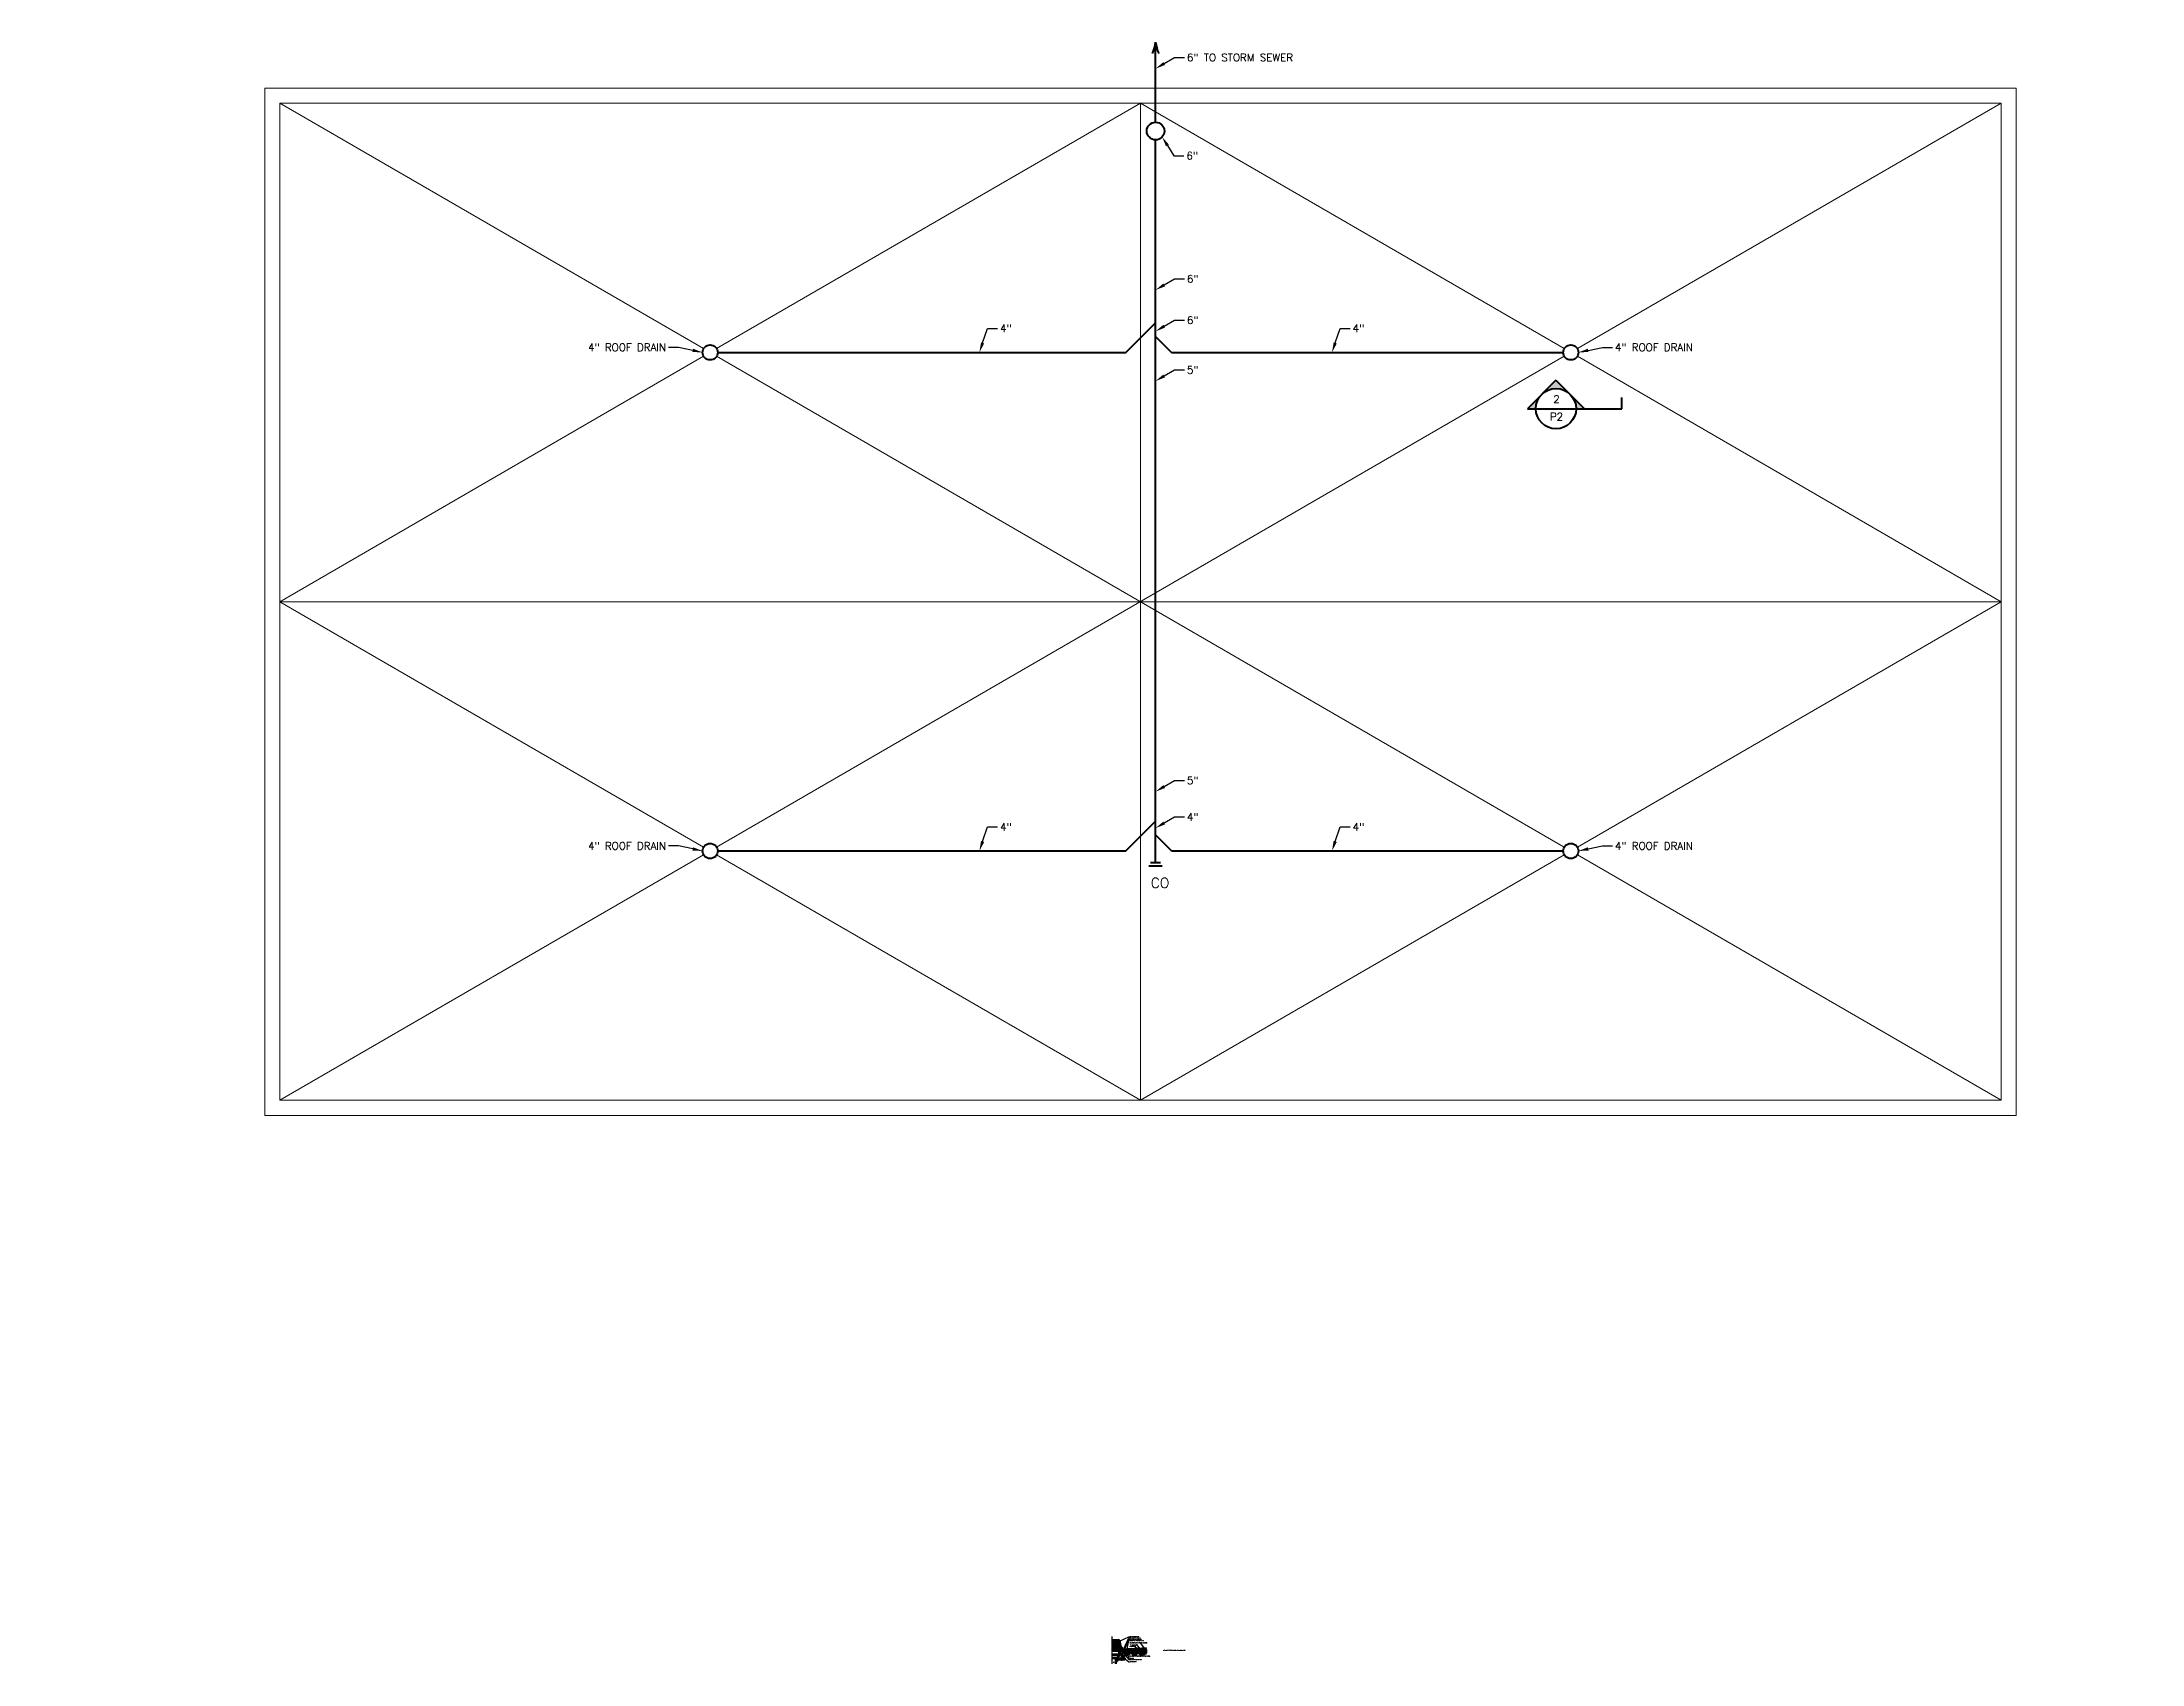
# Model space of a CAD drawing. Header units: inches. Extents: x -2497 to 7494, y -403 to 906.
# Drawn here: x 1626 to 3294, y -403 to 886 of the extents above; entities that cross this region are included whole.
import ezdxf
from ezdxf import colors
from ezdxf.entities.mleader import LeaderData, LeaderLine
from ezdxf.math import Vec2, Vec3

# ---------------------------------------------------------------- set-up
doc = ezdxf.new("R2010")
doc.units = ezdxf.units.IN
doc.header["$LTSCALE"] = 0.5
doc.header["$MEASUREMENT"] = 0
doc.linetypes.add('CENTER', pattern=[2, 1.25, -0.25, 0.25, -0.25])
for name, color, linetype, lineweight in [('Annotations', 4, 'Continuous', 25), ('Arc Thin', 42, 'Continuous', 9), ('Centerlines', 2, 'CENTER', 25), ('Lead flashing', 7, 'Continuous', 80), ('Objects Thick', 3, 'Continuous', 50), ('Objects Thin', 6, 'Continuous', 25)]:
    doc.layers.add(name, color=color, linetype=linetype, lineweight=lineweight)
doc.styles.add('DF Text 1-8', font='romans.shx', dxfattribs={"height": 0.125})
doc.styles.add('DF Text 3-32', font='romans.shx', dxfattribs={"height": 0.09375})
pattern_1 = [(135, (0, 0), (-0.32703689, -0.32703689), []), (135, (-0.23125, 1e-17), (-0.32703689, -0.32703689), [])]

msp = doc.modelspace()

# ---------------------------------------------------------------- hatches: boundary and pattern name
at = {"layer": 'Objects Thick'}
h = msp.add_hatch(color=256, dxfattribs=at)
h.dxf.hatch_style = 1
h.paths.add_polyline_path([(2817.36843, 605.82925), (2806.05472, 594.51554), (2812.68214, 594.51554, -0.1989123674)])
h.paths.add_polyline_path([(2828.68214, 617.14295), (2817.36843, 605.82925, -0.4142135624), (2839.99585, 605.82925)])
h.paths.add_polyline_path([(2839.99585, 605.82925, -0.1989123674), (2844.68214, 594.51554), (2851.30956, 594.51554)])
at = {"layer": 'Objects Thin'}
h = msp.add_hatch(dxfattribs=at)
h.set_pattern_fill('STEEL', color=256, scale=3.7)
h.set_pattern_definition([(45, (0, 0), (-0.32703689, 0.32703689), []), (45, (0, 0.23125), (-0.32703689, 0.32703689), [])])
h.paths.add_polyline_path([(2481.01671, -383.50235), (2475.61191, -383.50235), (2475.61191, -383.75235), (2480.81785, -383.75235, -0.3492156334), (2481.79222, -384.5274), (2483.1807, -390.62735), (2481.97844, -390.62735), (2481.97844, -390.87735), (2483.42284, -390.87735), (2483.42284, -390.56485), (2481.99175, -384.28032, 0.3500554381)])
h = msp.add_hatch(dxfattribs=at)
h.set_pattern_fill('STEEL', color=256, scale=3.7, angle=90)
h.set_pattern_definition(pattern_1)
h.paths.add_polyline_path([(2482.10065, -394.99316), (2483.10065, -394.57894), (2483.10065, -395.15684), (2483.35065, -395.15684), (2483.35065, -394.89881), (2483.60065, -394.89881), (2483.60065, -395.15684), (2483.85065, -395.15684), (2483.85065, -394.26828), (2484.49879, -393.99981), (2486.01156, -393.99981), (2486.01156, -393.74981), (2484.44906, -393.74981), (2481.85065, -394.82611), (2481.85065, -395.63861), (2479.86191, -397.62735), (2479.86191, -400.31485), (2478.98691, -400.31485), (2478.98691, -400.56485), (2480.11191, -400.56485), (2480.11191, -397.7309), (2482.10065, -395.74216)])
h.paths.add_polyline_path([(2481.85065, -394.82611), (2482.10065, -394.72256), (2482.10065, -392.80566), (2484.49879, -391.81231), (2486.01156, -391.81231), (2486.01156, -391.56231), (2484.44906, -391.56231), (2481.85065, -392.63861)])
h = msp.add_hatch(dxfattribs=at)
h.set_pattern_fill('ANSI31', color=256)
h.paths.add_polyline_path([(2481.60065, -391.83087), (2481.35029, -391.83087), (2481.35065, -394.82611), (2481.60065, -394.82611)])
h = msp.add_hatch(dxfattribs=at)
h.set_pattern_fill('STEEL', color=256, scale=3.7, angle=90)
h.set_pattern_definition(pattern_1)
h.paths.add_polyline_path([(2483.42284, -390.87735), (2481.85065, -390.87735), (2481.85065, -391.82682), (2483.92284, -390.96848), (2483.92284, -389.31485), (2483.42284, -389.31485)])
h = msp.add_hatch(dxfattribs=at)
h.set_pattern_fill('ANSI32', color=256, scale=1.2)
h.paths.add_polyline_path([(2486.11191, -399.06485), (2486.11191, -397.93985), (2485.86191, -397.93985), (2485.66095, -398.68985), (2483.60065, -398.68985), (2483.60065, -399.06485)])
h.paths.add_polyline_path([(2483.35065, -399.06485), (2483.35065, -398.68985), (2482.83589, -398.68985), (2482.57331, -399.06485)])
h = msp.add_hatch(dxfattribs=at)
h.set_pattern_fill('ANSI31', color=256)
h.paths.add_polyline_path([(2483.60065, -394.89881), (2483.35065, -394.89881), (2483.35065, -399.06485), (2483.60065, -399.06485)])
h = msp.add_hatch(dxfattribs=at)
h.set_pattern_fill('ANSI32', color=256, scale=1.2)
h.paths.add_polyline_path([(2487.60981, -395.49981), (2485.36191, -395.49981), (2485.36191, -397.93985, 0.4142135624), (2485.61191, -397.68985), (2485.61191, -395.74981), (2487.35981, -395.74981, 0.4142135624)])
h = msp.add_hatch(dxfattribs=at)
h.set_pattern_fill('ANSI37', color=256, scale=2)
h.paths.add_polyline_path([(2486.19906, -391.49897), (2486.25355, -392.24698), (2503.24879, -391.00892), (2503.24879, -390.25693)])

# ---------------------------------------------------------------- linework, layer by layer
at = {"layer": 'Arc Thin'}
for p, q in [((1814.51038, 837.19336), (2151.31782, 642.19958)), ((2498.51038, 837.19336), (2161.70293, 642.19958)), ((2498.51038, 837.19336), (2498.51038, 45.19336)), ((2835.31782, 642.19958), (2498.51038, 837.19336)), ((2845.70293, 642.19958), (3182.51038, 837.19336)), ((2151.31782, 636.18714), (1814.51038, 441.19336)), ((2161.70293, 636.18714), (2835.31782, 246.19958)), ((2161.70293, 246.19958), (2835.31782, 636.18714)), ((3182.51038, 441.19336), (2845.70293, 636.18714)), ((1814.51038, 441.19336), (3182.51038, 441.19336)), ((1814.51038, 441.19336), (2151.31782, 246.19958)), ((2845.70293, 246.19958), (3182.51038, 441.19336)), ((1814.51038, 45.19336), (2151.31782, 240.18714)), ((2161.70293, 240.18714), (2498.51038, 45.19336)), ((2498.51038, 45.19336), (2835.31782, 240.18714)), ((2845.70293, 240.18714), (3182.51038, 45.19336))]:
    msp.add_line(p, q, dxfattribs=at)
for points in [[(1802.51038, 33.19336), (3194.51038, 33.19336), (3194.51038, 849.19336), (1802.51038, 849.19336)], [(1814.51038, 45.19336), (3182.51038, 45.19336), (3182.51038, 837.19336), (1814.51038, 837.19336)]]:
    msp.add_lwpolyline(points, close=True, dxfattribs=at)
at = {"layer": 'Centerlines'}
msp.add_line((2475.61191, -380.8668), (2475.61191, -402.56485), dxfattribs=at)
at = {"layer": 'Lead flashing'}
for p in [(2481.85065, -392.23271), (2490.87875, -390.78207)]:
    msp.add_line(p, (2484.17358, -391.27052), dxfattribs=at)
at = {"layer": 'Objects Thick'}
for p, q in [((2510.51038, 822.0329), (2510.51038, 885.7639)), ((2510.51038, 233.72757), (2510.51038, 808.0329)), ((2486.85858, 639.19336), (2510.51038, 662.84515)), ((2523.2383, 639.19336), (2510.51038, 651.92128)), ((2162.51038, 639.19336), (2486.85858, 639.19336)), ((2523.2383, 639.19336), (2834.51038, 639.19336)), ((2828.68214, 617.14295), (2806.05472, 594.51554)), ((2828.68214, 617.14295), (2851.30956, 594.51554)), ((2881.03114, 594.51554), (2881.03114, 603.51554)), ((2806.05472, 594.51554), (2881.03114, 594.51554)), ((2486.85858, 243.19336), (2510.51038, 266.84515)), ((2523.2383, 243.19336), (2510.51038, 255.92128)), ((2162.51038, 243.19336), (2486.85858, 243.19336)), ((2514.51038, 233.72757), (2506.51038, 233.72757)), ((2523.2383, 243.19336), (2834.51038, 243.19336)), ((2515.84371, 231.0609), (2505.17704, 231.0609)), ((2475.61034, -383.50235), (2481.01671, -383.50235)), ((2475.61034, -383.75235), (2480.81785, -383.75235)), ((2475.61034, -384.62735), (2476.20566, -384.62735)), ((2475.61191, -389.93985), (2476.20566, -389.93985)), ((2475.61191, -390.62735), (2483.1807, -390.62735)), ((2475.61191, -390.87735), (2483.42284, -390.87735)), ((2475.61191, -392.18985), (2480.97421, -392.18985)), ((2475.61191, -394.82611), (2481.85065, -394.82611)), ((2475.61191, -395.62735), (2481.10065, -395.62735)), ((2475.61191, -397.62735), (2479.86191, -397.62735)), ((2475.61191, -398.06485), (2478.98691, -398.06485)), ((2476.48691, -384.9086), (2476.48691, -389.6586)), ((2477.48691, -384.9086), (2477.48691, -389.6586)), ((2477.76816, -384.62735), (2478.70566, -384.62735)), ((2477.76816, -389.93985), (2478.70566, -389.93985)), ((2478.73691, -398.06485), (2478.73691, -402.56485)), ((2478.98691, -384.9086), (2478.98691, -389.6586)), ((2478.98691, -398.06485), (2478.98691, -402.56485)), ((2478.98691, -400.31485), (2479.86191, -400.31485)), ((2479.74218, -384.85124), (2479.85473, -389.6347)), ((2479.86191, -397.62735), (2481.85065, -395.63861)), ((2479.86191, -397.62735), (2479.86191, -400.31485)), ((2479.96087, -384.62735), (2480.39849, -384.62735)), ((2480.11191, -397.7309), (2482.10065, -395.74216)), ((2480.11191, -397.7309), (2480.11191, -400.56485)), ((2480.11191, -397.93985), (2483.35065, -397.93985)), ((2480.11191, -398.68985), (2483.35065, -398.68985)), ((2480.11191, -399.06485), (2486.11191, -399.06485)), ((2480.16714, -389.93985), (2480.44921, -389.93985)), ((2480.61718, -384.84095), (2480.73038, -389.65198)), ((2480.97421, -392.18985), (2481.35065, -392.03392)), ((2481.10065, -390.87735), (2481.10065, -391.83087)), ((2481.85065, -391.83087), (2481.10065, -391.83087)), ((2481.10065, -394.82611), (2481.10065, -396.38861)), ((2481.17428, -390.87735), (2481.17428, -390.62735)), ((2481.24639, -384.82366), (2481.47874, -389.76116)), ((2481.35065, -391.83087), (2481.35065, -394.82611)), ((2481.43368, -384.62735), (2481.49625, -384.62735)), ((2481.57636, -390.62735), (2481.57636, -390.87735)), ((2481.60065, -391.83087), (2481.60065, -394.82611)), ((2481.60065, -391.93037), (2481.84087, -391.83087)), ((2481.66604, -389.93985), (2481.72861, -389.93985)), ((2481.68354, -384.80603), (2481.9159, -389.74353)), ((2483.1807, -390.62735), (2481.79222, -384.5274)), ((2481.85065, -390.87735), (2481.85065, -391.83087)), ((2481.85065, -391.82682), (2483.92284, -390.96848)), ((2481.85065, -392.02977), (2484.12978, -391.08572)), ((2481.85065, -392.43566), (2484.21738, -391.45533)), ((2481.85065, -392.63861), (2484.44906, -391.56231)), ((2481.85065, -395.63861), (2481.85065, -392.63861)), ((2481.85065, -394.82611), (2484.44906, -393.74981)), ((2481.97844, -390.87735), (2481.97844, -390.62735)), ((2483.42284, -390.56485), (2481.99175, -384.28032)), ((2482.10065, -392.80566), (2484.49879, -391.81231)), ((2482.10065, -394.72256), (2482.10065, -392.80566)), ((2482.10065, -394.99316), (2483.10065, -394.57894)), ((2482.10065, -394.99316), (2482.10065, -395.74216)), ((2483.10065, -394.57894), (2483.10065, -395.15684)), ((2483.10065, -395.15684), (2483.35065, -395.15684)), ((2483.10065, -399.06485), (2483.10065, -399.31485)), ((2483.10065, -399.31485), (2483.85065, -399.31485)), ((2483.22565, -399.06485), (2483.22565, -399.31485)), ((2483.35065, -394.89881), (2483.35065, -399.06485)), ((2483.35065, -394.89881), (2483.60065, -394.89881)), ((2483.42284, -390.87735), (2483.42284, -389.31485)), ((2483.42284, -389.31485), (2483.92284, -389.31485)), ((2483.60065, -394.89881), (2483.60065, -399.06485)), ((2483.60065, -395.15684), (2483.85065, -395.15684)), ((2483.60065, -397.93985), (2486.11191, -397.93985)), ((2483.60065, -398.68985), (2485.66095, -398.68985)), ((2483.72565, -399.06485), (2483.72565, -399.31485)), ((2483.85065, -394.26828), (2484.49879, -393.99981)), ((2483.85065, -394.26828), (2483.85065, -395.15684)), ((2483.85065, -399.06485), (2483.85065, -399.31485)), ((2483.92284, -390.96848), (2483.92284, -389.31485)), ((2491.25959, -390.56633), (2484.12978, -391.08572)), ((2503.24879, -390.06894), (2484.21738, -391.45533)), ((2484.44906, -391.56231), (2486.01156, -391.56231)), ((2484.44906, -393.74981), (2486.01156, -393.74981)), ((2503.24879, -391.00892), (2484.49879, -392.37481)), ((2486.01156, -391.81231), (2484.49879, -391.81231)), ((2484.49879, -393.74981), (2484.49879, -392.37481)), ((2484.49879, -392.56231), (2503.24879, -392.56231)), ((2503.24879, -393.99981), (2484.49879, -393.99981)), ((2484.49879, -394.12481), (2484.49879, -393.99981)), ((2485.79026, -394.12481), (2484.49879, -394.12481)), ((2488.85981, -395.49981), (2485.36191, -395.49981)), ((2485.36191, -395.49981), (2485.36191, -397.93985)), ((2487.35981, -395.74981), (2485.61191, -395.74981)), ((2485.61191, -395.74981), (2485.61191, -397.68985)), ((2485.86191, -397.93985), (2485.66095, -398.68985)), ((2485.79026, -394.12481), (2486.35981, -395.49981)), ((2485.87379, -393.99981), (2486.44333, -395.37481)), ((2486.01156, -391.81231), (2486.01156, -391.56231)), ((2486.01156, -393.74981), (2486.01156, -393.99981)), ((2486.11191, -397.93985), (2486.11191, -399.06485)), ((2503.24879, -390.25693), (2486.19906, -391.49897)), ((2486.19906, -391.49897), (2486.25355, -392.24698)), ((2488.77629, -395.37481), (2486.44333, -395.37481)), ((2487.60981, -395.49981), (2487.60981, -395.49981)), ((2489.34583, -393.99981), (2488.77629, -395.37481)), ((2489.42935, -394.12481), (2488.85981, -395.49981)), ((2491.79026, -394.12481), (2489.42935, -394.12481)), ((2491.50278, -390.73661), (2491.25959, -390.56633)), ((2495.69514, -390.4312), (2491.50278, -390.73661)), ((2491.79026, -394.12481), (2492.35981, -395.49981)), ((2491.87379, -393.99981), (2492.44333, -395.37481)), ((2494.85981, -395.49981), (2492.35981, -395.49981)), ((2494.77629, -395.37481), (2492.44333, -395.37481)), ((2495.34583, -393.99981), (2494.77629, -395.37481)), ((2495.42935, -394.12481), (2494.85981, -395.49981)), ((2497.79026, -394.12481), (2495.42935, -394.12481)), ((2496.10652, -390.58923), (2496.01527, -390.49137)), ((2497.79026, -394.12481), (2498.35981, -395.49981)), ((2497.87379, -393.99981), (2498.44333, -395.37481)), ((2500.85981, -395.49981), (2498.35981, -395.49981)), ((2500.77629, -395.37481), (2498.44333, -395.37481)), ((2501.34583, -393.99981), (2500.77629, -395.37481)), ((2501.42935, -394.12481), (2500.85981, -395.49981)), ((2501.42935, -394.12481), (2503.24879, -394.12481)), ((2478.98691, -400.56485), (2480.11191, -400.56485))]:
    msp.add_line(p, q, dxfattribs=at)
for centre, radius in [((2510.51038, 815.0329), 7), ((2156.51038, 639.19336), 6), ((2840.51038, 639.19336), 6), ((2828.68214, 594.51554), 16), ((2156.51038, 243.19336), 6), ((2840.51038, 243.19336), 6)]:
    msp.add_circle(centre, radius, dxfattribs=at)
for centre, radius, start, end in [((2478.08685, 889.7098), 32.66274, 336.49204977, 353.0613135), ((2542.9339, 889.7098), 32.66274, 186.9386865, 203.50795023), ((2480.81785, -384.75235), 1, 13, 90), ((2481.01671, -384.50235), 1, 12.82849641, 90), ((2476.20566, -384.9086), 0.28125, 0, 90), ((2476.20566, -389.6586), 0.28125, 270, 0), ((2477.76816, -384.9086), 0.28125, 90, 180), ((2477.76816, -389.6586), 0.28125, 180, 270), ((2478.70566, -384.9086), 0.28125, 0, 90), ((2478.70566, -389.6586), 0.28125, 270, 0), ((2479.96087, -384.8461), 0.21875, 90, 181.34788728), ((2480.16714, -389.62735), 0.3125, 181.34788728, 270), ((2480.39849, -384.8461), 0.21875, 1.34788728, 90), ((2480.44921, -389.6586), 0.28125, 270, 1.34788728), ((2481.43368, -384.81485), 0.1875, 90, 182.69428429), ((2481.66604, -389.75235), 0.1875, 182.69428429, 270), ((2481.49625, -384.81485), 0.1875, 2.69428429, 90), ((2481.72861, -389.75235), 0.1875, 270, 2.69428429), ((2485.36191, -397.68985), 0.25, 270, 0), ((2487.35981, -395.49981), 0.25, 270, 0)]:
    msp.add_arc(centre, radius, start, end, dxfattribs=at)
msp.add_spline([(2496.01527, -390.49137), (2495.96864, -390.44142), (2495.91569, -390.38931), (2495.83576, -390.32804), (2495.73326, -390.33592), (2495.65518, -390.39428), (2495.63281, -390.43575)], degree=3, dxfattribs=at)
at = {"layer": 'Objects Thin'}
for p, q in [((2475.61191, -389.43985), (2476.20566, -389.43985)), ((2477.69258, -384.9086), (2477.69258, -389.6586)), ((2477.69258, -389.43985), (2478.70566, -389.43985)), ((2479.92318, -384.84095), (2480.03638, -389.65198)), ((2480.03139, -389.43985), (2480.72539, -389.43985)), ((2481.48264, -384.82366), (2481.715, -389.76116)), ((2481.69988, -389.43985), (2481.90161, -389.43985)), ((2482.57331, -399.06485), (2482.83589, -398.68985)), ((2483.16666, -389.43985), (2483.42284, -389.43985)), ((2484.87379, -393.74981), (2484.87379, -392.3475)), ((2484.87379, -393.74981), (2484.87379, -392.3475)), ((2485.24879, -393.74981), (2485.24879, -392.32018)), ((2485.24879, -393.74981), (2485.24879, -392.32018)), ((2485.62379, -393.74981), (2485.62379, -392.29286)), ((2485.62379, -393.74981), (2485.62379, -392.29286)), ((2485.99879, -393.74981), (2485.99879, -392.26554)), ((2485.99879, -393.74981), (2485.99879, -392.26554)), ((2486.37379, -393.99981), (2486.37379, -392.23822)), ((2486.37379, -393.99981), (2486.37379, -392.23822)), ((2486.74879, -393.99981), (2486.74879, -392.21091)), ((2486.74879, -393.99981), (2486.74879, -392.21091)), ((2487.12379, -393.99981), (2487.12379, -392.18359)), ((2487.12379, -393.99981), (2487.12379, -392.18359)), ((2487.49879, -393.99981), (2487.49879, -392.15627)), ((2487.49879, -393.99981), (2487.49879, -392.15627)), ((2487.87379, -393.99981), (2487.87379, -392.12895)), ((2487.87379, -393.99981), (2487.87379, -392.12895)), ((2488.24879, -393.99981), (2488.24879, -392.10163)), ((2488.24879, -393.99981), (2488.24879, -392.10163)), ((2488.62379, -393.99981), (2488.62379, -392.07432)), ((2488.62379, -393.99981), (2488.62379, -392.07432)), ((2488.99879, -393.99981), (2488.99879, -392.047)), ((2488.99879, -393.99981), (2488.99879, -392.047)), ((2489.37379, -393.99981), (2489.37379, -392.01968)), ((2489.37379, -393.99981), (2489.37379, -392.01968)), ((2489.74879, -393.99981), (2489.74879, -391.99236)), ((2489.74879, -393.99981), (2489.74879, -391.99236)), ((2490.12379, -393.99981), (2490.12379, -391.96505)), ((2490.12379, -393.99981), (2490.12379, -391.96505)), ((2490.49879, -393.99981), (2490.49879, -391.93773)), ((2490.49879, -393.99981), (2490.49879, -391.93773)), ((2490.87379, -393.99981), (2490.87379, -391.91041)), ((2490.87379, -393.99981), (2490.87379, -391.91041)), ((2491.24879, -393.99981), (2491.24879, -391.88309)), ((2491.24879, -393.99981), (2491.24879, -391.88309)), ((2491.62379, -393.99981), (2491.62379, -391.85577)), ((2491.62379, -393.99981), (2491.62379, -391.85577)), ((2491.99879, -393.99981), (2491.99879, -391.82846)), ((2491.99879, -393.99981), (2491.99879, -391.82846)), ((2492.37379, -393.99981), (2492.37379, -391.80114)), ((2492.37379, -393.99981), (2492.37379, -391.80114)), ((2492.74879, -393.99981), (2492.74879, -391.77382)), ((2492.74879, -393.99981), (2492.74879, -391.77382)), ((2493.12379, -393.99981), (2493.12379, -391.7465)), ((2493.12379, -393.99981), (2493.12379, -391.7465)), ((2493.49879, -393.99981), (2493.49879, -391.71918)), ((2493.49879, -393.99981), (2493.49879, -391.71918)), ((2493.87379, -393.99981), (2493.87379, -391.69187)), ((2493.87379, -393.99981), (2493.87379, -391.69187)), ((2494.24879, -393.99981), (2494.24879, -391.66455)), ((2494.24879, -393.99981), (2494.24879, -391.66455)), ((2494.62379, -393.99981), (2494.62379, -391.63723)), ((2494.62379, -393.99981), (2494.62379, -391.63723)), ((2494.99879, -393.99981), (2494.99879, -391.60991)), ((2494.99879, -393.99981), (2494.99879, -391.60991)), ((2495.37379, -393.99981), (2495.37379, -391.5826)), ((2495.37379, -393.99981), (2495.37379, -391.5826)), ((2495.74879, -393.99981), (2495.74879, -391.55528)), ((2495.74879, -393.99981), (2495.74879, -391.55528)), ((2496.12379, -393.99981), (2496.12379, -391.52796)), ((2496.12379, -393.99981), (2496.12379, -391.52796)), ((2496.49879, -393.99981), (2496.49879, -391.50064)), ((2496.49879, -393.99981), (2496.49879, -391.50064)), ((2496.87379, -393.99981), (2496.87379, -391.47332)), ((2496.87379, -393.99981), (2496.87379, -391.47332)), ((2497.24879, -393.99981), (2497.24879, -391.44601)), ((2497.24879, -393.99981), (2497.24879, -391.44601)), ((2497.62379, -393.99981), (2497.62379, -391.41869)), ((2497.62379, -393.99981), (2497.62379, -391.41869)), ((2497.99879, -393.99981), (2497.99879, -391.39137)), ((2497.99879, -393.99981), (2497.99879, -391.39137)), ((2498.37379, -393.99981), (2498.37379, -391.36405)), ((2498.37379, -393.99981), (2498.37379, -391.36405)), ((2498.74879, -393.99981), (2498.74879, -391.33673)), ((2498.74879, -393.99981), (2498.74879, -391.33673)), ((2499.12379, -393.99981), (2499.12379, -391.30942)), ((2499.12379, -393.99981), (2499.12379, -391.30942)), ((2499.49879, -393.99981), (2499.49879, -391.2821)), ((2499.49879, -393.99981), (2499.49879, -391.2821)), ((2499.87379, -393.99981), (2499.87379, -391.25478)), ((2499.87379, -393.99981), (2499.87379, -391.25478)), ((2500.24879, -393.99981), (2500.24879, -391.22746)), ((2500.24879, -393.99981), (2500.24879, -391.22746)), ((2500.62379, -393.99981), (2500.62379, -391.20014)), ((2500.62379, -393.99981), (2500.62379, -391.20014)), ((2500.99879, -393.99981), (2500.99879, -391.17283)), ((2500.99879, -393.99981), (2500.99879, -391.17283)), ((2501.37379, -393.99981), (2501.37379, -391.14551)), ((2501.37379, -393.99981), (2501.37379, -391.14551)), ((2501.74879, -393.99981), (2501.74879, -391.11819)), ((2501.74879, -393.99981), (2501.74879, -391.11819)), ((2502.12379, -393.99981), (2502.12379, -391.09087)), ((2502.12379, -393.99981), (2502.12379, -391.09087)), ((2502.49879, -393.99981), (2502.49879, -391.06356)), ((2502.49879, -393.99981), (2502.49879, -391.06356)), ((2502.87379, -393.99981), (2502.87379, -391.03624)), ((2502.87379, -393.99981), (2502.87379, -391.03624)), ((2503.24879, -391.00892), (2503.24879, -393.99981))]:
    msp.add_line(p, q, dxfattribs=at)

# ---------------------------------------------------------------- texts
at = {"layer": 'Annotations', "attachment_point": 1}
for s, width, gutter_width, insert, char_height, style in [('2', 15.4394421, 40, (2826.53028, 605.07342), 6, 'DF Text 3-32'), ('P2', 15.4394421, 40, (2823.87103, 591.17185), 6, 'DF Text 3-32'), ('CO', 65.9764343, 40, (2506.67202, 221.85682), 8, 'DF Text 1-8'), ('RDC', 1.8309913, 2.5, (2476.6599, -401.09257), 0.375, 'DF Text 1-8')]:
    msp.add_mtext_dynamic_manual_height_columns(s, width=width, gutter_width=gutter_width, heights=[0], dxfattribs=dict(at, insert=insert, char_height=char_height, style=style))
at = {"layer": 'Objects Thin', "insert": (2516.63799, -391.48034), "char_height": 0.5, "attachment_point": 1, "style": 'DF Text 1-8'}
msp.add_mtext_dynamic_manual_height_columns('LEFT JUSTIFY TEXT ON LEADER AND ALINE ALL TEXT', width=126.7622842, gutter_width=0.625, heights=[0], dxfattribs=at)

# ---------------------------------------------------------------- leaders
at = {"layer": 'Annotations'}
ml = msp.add_multileader_mtext('Standard', dxfattribs=at)
ml.set_content('6" TO STORM SEWER', color=256, style='DF Text 3-32')
ml.set_leader_properties()
ml.build(insert=Vec2(0, 0))
ml.multileader.update_dxf_attribs({"dogleg_length": 0.125, "arrow_head_size": 8, "scale": 64})
ctx = ml.context
ctx.base_point, ctx.scale, ctx.char_height, ctx.arrow_head_size, ctx.plane_origin = Vec3(2533.45268, 873.45224), 64, 6, 8, Vec3(2510.51038, 864.6075)
notes = []
notes.append((ctx, [(0, (1, 1, 0), (2525.45268, 873.45224), (1, 0), 8, [(0, [(2510.51038, 864.6075)], 0, [])])]))
ctx.mtext.insert, ctx.mtext.flow_direction = Vec3(2535.45268, 876.45224), 5
ml = msp.add_multileader_mtext('Standard', dxfattribs=at)
ml.set_content('6"', color=256, style='DF Text 3-32')
ml.set_leader_properties()
ml.build(insert=Vec2(0, 0))
ml.multileader.update_dxf_attribs({"dogleg_length": 0.125, "arrow_head_size": 8, "scale": 64})
ctx = ml.context
ctx.base_point, ctx.scale, ctx.char_height, ctx.arrow_head_size, ctx.plane_origin = Vec3(2533.00421, 795.4686), 64, 6, 8, Vec3(2515.71112, 810.34757)
notes.append((ctx, [(0, (1, 1, 0), (2525.00421, 795.4686), (1, 0), 8, [(0, [(2515.71112, 810.34757)], 0, [])])]))
ctx.mtext.insert, ctx.mtext.flow_direction = Vec3(2535.00421, 798.4686), 5
ml = msp.add_multileader_mtext('Standard', dxfattribs=at)
ml.set_content('6"', color=256, style='DF Text 3-32')
ml.set_leader_properties()
ml.build(insert=Vec2(0, 0))
ml.multileader.update_dxf_attribs({"dogleg_length": 0.125, "arrow_head_size": 8, "scale": 64})
ctx = ml.context
ctx.base_point, ctx.scale, ctx.char_height, ctx.arrow_head_size, ctx.plane_origin = Vec3(2533.45268, 697.62232), 64, 6, 8, Vec3(2510.51038, 688.77757)
notes.append((ctx, [(0, (1, 1, 0), (2525.45268, 697.62232), (1, 0), 8, [(0, [(2510.51038, 688.77757)], 0, [])])]))
ctx.mtext.insert, ctx.mtext.flow_direction = Vec3(2535.45268, 700.62232), 5
ml = msp.add_multileader_mtext('Standard', dxfattribs=at)
ml.set_content('6"', color=256, style='DF Text 3-32')
ml.set_leader_properties()
ml.build(insert=Vec2(0, 0))
ml.multileader.update_dxf_attribs({"dogleg_length": 0.125, "arrow_head_size": 8, "scale": 64})
ctx = ml.context
ctx.base_point, ctx.scale, ctx.char_height, ctx.arrow_head_size, ctx.plane_origin = Vec3(2533.45268, 664.82642), 64, 6, 8, Vec3(2510.51038, 655.98167)
notes.append((ctx, [(0, (1, 1, 0), (2525.45268, 664.82642), (1, 0), 8, [(0, [(2510.51038, 655.98167)], 0, [])])]))
ctx.mtext.insert, ctx.mtext.flow_direction = Vec3(2535.45268, 667.82642), 5
ml = msp.add_multileader_mtext('Standard', dxfattribs=at)
ml.set_content('4"', color=256, style='DF Text 3-32')
ml.set_leader_properties()
ml.build(insert=Vec2(0, 0))
ml.multileader.update_dxf_attribs({"dogleg_length": 0.125, "arrow_head_size": 8, "scale": 64})
ctx = ml.context
ctx.base_point, ctx.scale, ctx.char_height, ctx.arrow_head_size, ctx.plane_origin = Vec3(2384.95924, 658.2859), 64, 6, 8, Vec3(2370.50002, 639.19336)
notes.append((ctx, [(0, (1, 1, 0), (2376.95924, 658.2859), (1, 0), 8, [(0, [(2370.50002, 639.19336)], 0, [])])]))
ctx.mtext.insert, ctx.mtext.flow_direction = Vec3(2386.95924, 661.2859), 5
ml = msp.add_multileader_mtext('Standard', dxfattribs=at)
ml.set_content('4"', color=256, style='DF Text 3-32')
ml.set_leader_properties()
ml.build(insert=Vec2(0, 0))
ml.multileader.update_dxf_attribs({"dogleg_length": 0.125, "arrow_head_size": 8, "scale": 64})
ctx = ml.context
ctx.base_point, ctx.scale, ctx.char_height, ctx.arrow_head_size, ctx.plane_origin = Vec3(2665.15513, 658.2859), 64, 6, 8, Vec3(2650.69592, 639.19336)
notes.append((ctx, [(0, (1, 1, 0), (2657.15513, 658.2859), (1, 0), 8, [(0, [(2650.69592, 639.19336)], 0, [])])]))
ctx.mtext.insert, ctx.mtext.flow_direction = Vec3(2667.15513, 661.2859), 5
ml = msp.add_multileader_mtext('Standard', dxfattribs=at)
ml.set_content('4" ROOF DRAIN', color=256, style='DF Text 3-32')
ml.set_leader_properties()
ml.build(insert=Vec2(0, 0))
ml.multileader.update_dxf_attribs({"dogleg_length": 0.125, "arrow_head_size": 8, "scale": 64})
ctx = ml.context
ctx.base_point, ctx.scale, ctx.char_height, ctx.arrow_head_size, ctx.plane_origin = Vec3(2050.32908, 643.24959), 64, 6, 8, Vec3(2150.51039, 639.20756)
ctx.text_align_type = 2
notes.append((ctx, [(0, (1, 1, 0), (2131.47194, 643.24959), (-1, 0), 8, [(0, [(2150.51039, 639.20756)], 0, [])])]))
ctx.mtext.insert, ctx.mtext.width, ctx.mtext.alignment, ctx.mtext.flow_direction = Vec3(2121.47194, 646.24959), 72.1559026, 3, 5
ml = msp.add_multileader_mtext('Standard', dxfattribs=at)
ml.set_content('4" ROOF DRAIN', color=256, style='DF Text 3-32')
ml.set_leader_properties()
ml.build(insert=Vec2(0, 0))
ml.multileader.update_dxf_attribs({"dogleg_length": 0.125, "arrow_head_size": 8, "scale": 64})
ctx = ml.context
ctx.base_point, ctx.scale, ctx.char_height, ctx.arrow_head_size, ctx.plane_origin = Vec3(2873.54884, 643.24959), 64, 6, 8, Vec3(2846.51039, 639.20756)
notes.append((ctx, [(0, (1, 1, 0), (2865.54884, 643.24959), (1, 0), 8, [(0, [(2846.51039, 639.20756)], 0, [])])]))
ctx.mtext.insert, ctx.mtext.width, ctx.mtext.flow_direction = Vec3(2875.54884, 646.24959), 72.1559026, 5
ml = msp.add_multileader_mtext('Standard', dxfattribs=at)
ml.set_content('5"', color=256, style='DF Text 3-32')
ml.set_leader_properties()
ml.build(insert=Vec2(0, 0))
ml.multileader.update_dxf_attribs({"dogleg_length": 0.125, "arrow_head_size": 8, "scale": 64})
ctx = ml.context
ctx.base_point, ctx.scale, ctx.char_height, ctx.arrow_head_size, ctx.plane_origin = Vec3(2533.45268, 625.30986), 64, 6, 8, Vec3(2510.51038, 616.46511)
notes.append((ctx, [(0, (1, 1, 0), (2525.45268, 625.30986), (1, 0), 8, [(0, [(2510.51038, 616.46511)], 0, [])])]))
ctx.mtext.insert, ctx.mtext.flow_direction = Vec3(2535.45268, 628.30986), 5
ml = msp.add_multileader_mtext('Standard', dxfattribs=at)
ml.set_content('5"', color=256, style='DF Text 3-32')
ml.set_leader_properties()
ml.build(insert=Vec2(0, 0))
ml.multileader.update_dxf_attribs({"dogleg_length": 0.125, "arrow_head_size": 8, "scale": 64})
ctx = ml.context
ctx.base_point, ctx.scale, ctx.char_height, ctx.arrow_head_size, ctx.plane_origin = Vec3(2533.45268, 299.174), 64, 6, 8, Vec3(2510.51038, 290.32925)
notes.append((ctx, [(0, (1, 1, 0), (2525.45268, 299.174), (1, 0), 8, [(0, [(2510.51038, 290.32925)], 0, [])])]))
ctx.mtext.insert, ctx.mtext.flow_direction = Vec3(2535.45268, 302.174), 5
ml = msp.add_multileader_mtext('Standard', dxfattribs=at)
ml.set_content('4"', color=256, style='DF Text 3-32')
ml.set_leader_properties()
ml.build(insert=Vec2(0, 0))
ml.multileader.update_dxf_attribs({"dogleg_length": 0.125, "arrow_head_size": 8, "scale": 64})
ctx = ml.context
ctx.base_point, ctx.scale, ctx.char_height, ctx.arrow_head_size, ctx.plane_origin = Vec3(2533.45268, 270.22796), 64, 6, 8, Vec3(2510.51038, 261.38322)
notes.append((ctx, [(0, (1, 1, 0), (2525.45268, 270.22796), (1, 0), 8, [(0, [(2510.51038, 261.38322)], 0, [])])]))
ctx.mtext.insert, ctx.mtext.flow_direction = Vec3(2535.45268, 273.22796), 5
ml = msp.add_multileader_mtext('Standard', dxfattribs=at)
ml.set_content('4"', color=256, style='DF Text 3-32')
ml.set_leader_properties()
ml.build(insert=Vec2(0, 0))
ml.multileader.update_dxf_attribs({"dogleg_length": 0.125, "arrow_head_size": 8, "scale": 64})
ctx = ml.context
ctx.base_point, ctx.scale, ctx.char_height, ctx.arrow_head_size, ctx.plane_origin = Vec3(2384.95924, 262.2859), 64, 6, 8, Vec3(2370.50002, 243.19336)
notes.append((ctx, [(0, (1, 1, 0), (2376.95924, 262.2859), (1, 0), 8, [(0, [(2370.50002, 243.19336)], 0, [])])]))
ctx.mtext.insert, ctx.mtext.flow_direction = Vec3(2386.95924, 265.2859), 5
ml = msp.add_multileader_mtext('Standard', dxfattribs=at)
ml.set_content('4"', color=256, style='DF Text 3-32')
ml.set_leader_properties()
ml.build(insert=Vec2(0, 0))
ml.multileader.update_dxf_attribs({"dogleg_length": 0.125, "arrow_head_size": 8, "scale": 64})
ctx = ml.context
ctx.base_point, ctx.scale, ctx.char_height, ctx.arrow_head_size, ctx.plane_origin = Vec3(2665.15513, 262.2859), 64, 6, 8, Vec3(2650.69592, 243.19336)
notes.append((ctx, [(0, (1, 1, 0), (2657.15513, 262.2859), (1, 0), 8, [(0, [(2650.69592, 243.19336)], 0, [])])]))
ctx.mtext.insert, ctx.mtext.flow_direction = Vec3(2667.15513, 265.2859), 5
ml = msp.add_multileader_mtext('Standard', dxfattribs=at)
ml.set_content('4" ROOF DRAIN', color=256, style='DF Text 3-32')
ml.set_leader_properties()
ml.build(insert=Vec2(0, 0))
ml.multileader.update_dxf_attribs({"dogleg_length": 0.125, "arrow_head_size": 8, "scale": 64})
ctx = ml.context
ctx.base_point, ctx.scale, ctx.char_height, ctx.arrow_head_size, ctx.plane_origin = Vec3(2050.32907, 247.23539), 64, 6, 8, Vec3(2150.51038, 243.19336)
ctx.text_align_type = 2
notes.append((ctx, [(0, (1, 1, 0), (2131.47193, 247.23539), (-1, 0), 8, [(0, [(2150.51038, 243.19336)], 0, [])])]))
ctx.mtext.insert, ctx.mtext.width, ctx.mtext.alignment, ctx.mtext.flow_direction = Vec3(2121.47193, 250.23539), 72.1559026, 3, 5
ml = msp.add_multileader_mtext('Standard', dxfattribs=at)
ml.set_content('4" ROOF DRAIN', color=256, style='DF Text 3-32')
ml.set_leader_properties()
ml.build(insert=Vec2(0, 0))
ml.multileader.update_dxf_attribs({"dogleg_length": 0.125, "arrow_head_size": 8, "scale": 64})
ctx = ml.context
ctx.base_point, ctx.scale, ctx.char_height, ctx.arrow_head_size, ctx.plane_origin = Vec3(2873.54883, 247.23539), 64, 6, 8, Vec3(2846.51038, 243.19336)
notes.append((ctx, [(0, (1, 1, 0), (2865.54883, 247.23539), (1, 0), 8, [(0, [(2846.51038, 243.19336)], 0, [])])]))
ctx.mtext.insert, ctx.mtext.width, ctx.mtext.flow_direction = Vec3(2875.54883, 250.23539), 72.1559026, 5
ml = msp.add_multileader_mtext('Standard', dxfattribs=at)
ml.set_content('ROOF DRAIN DOME STRAINER', color=256, style='DF Text 3-32')
ml.set_leader_properties()
ml.build(insert=Vec2(0, 0))
ml.multileader.update_dxf_attribs({"dogleg_length": 0.125, "arrow_head_size": 0.5, "scale": 4})
ctx = ml.context
ctx.base_point, ctx.scale, ctx.char_height, ctx.arrow_head_size, ctx.landing_gap_size, ctx.plane_origin = Vec3(2489.7915, -380.9193), 4, 0.375, 0.5, 0.125, Vec3(2480.84722, -384.28032)
notes.append((ctx, [(0, (1, 1, 0), (2489.2915, -380.9193), (1, 0), 0.5, [(0, [(2482.03939, -384.48953), (2489.2915, -380.9193)], 0, [])])]))
ctx.mtext.insert, ctx.mtext.width, ctx.mtext.flow_direction = Vec3(2489.9165, -380.7318), 8.4349873, 5
ml = msp.add_multileader_mtext('Standard', dxfattribs=at)
ml.set_content('EXTENSION SLEEVE AS REQUIRED', color=256, style='DF Text 3-32')
ml.set_leader_properties()
ml.build(insert=Vec2(0, 0))
ml.multileader.update_dxf_attribs({"dogleg_length": 0.125, "arrow_head_size": 0.5, "scale": 4})
ctx = ml.context
ctx.base_point, ctx.scale, ctx.char_height, ctx.arrow_head_size, ctx.landing_gap_size, ctx.plane_origin = Vec3(2489.7915, -381.90119), 4, 0.375, 0.5, 0.125, Vec3(2483.66916, -391.56231)
notes.append((ctx, [(0, (1, 1, 0), (2489.2915, -381.90119), (1, 0), 0.5, [(0, [(2484.68561, -391.56231), (2489.2915, -381.90119)], 0, [])])]))
ctx.mtext.insert, ctx.mtext.width, ctx.mtext.flow_direction = Vec3(2489.9165, -381.69583), 9.5852133, 5
ml = msp.add_multileader_mtext('Standard', dxfattribs=at)
ml.set_content('E.P.D.M. FLASHING - FULLY ADHERED', color=256, style='DF Text 3-32')
ml.set_leader_properties()
ml.build(insert=Vec2(0, 0))
ml.multileader.update_dxf_attribs({"dogleg_length": 0.125, "arrow_head_size": 0.5, "scale": 4})
ctx = ml.context
ctx.base_point, ctx.scale, ctx.char_height, ctx.arrow_head_size, ctx.landing_gap_size, ctx.plane_origin = Vec3(2489.7915, -383.05842), 4, 0.375, 0.5, 0.125, Vec3(2486.43583, -390.83435)
notes.append((ctx, [(0, (1, 1, 0), (2489.2915, -383.05842), (1, 0), 0.5, [(0, [(2485.88062, -390.95817), (2489.2915, -383.05842)], 0, [])])]))
ctx.mtext.insert, ctx.mtext.width, ctx.mtext.flow_direction = Vec3(2489.9165, -382.87092), 11.3744515, 5
ml = msp.add_multileader_mtext('Standard', dxfattribs=at)
ml.set_content('UNDER DECK CLAMP', color=256, style='DF Text 3-32')
ml.set_leader_properties()
ml.build(insert=Vec2(0, 0))
ml.multileader.update_dxf_attribs({"dogleg_length": 0.125, "arrow_head_size": 0.5, "scale": 4})
ctx = ml.context
ctx.base_point, ctx.scale, ctx.char_height, ctx.arrow_head_size, ctx.landing_gap_size, ctx.plane_origin = Vec3(2489.79667, -400.76587), 4, 0.375, 0.5, 0.125, Vec3(2483.55805, -398.52585)
notes.append((ctx, [(0, (1, 1, 0), (2489.29667, -400.76587), (1, 0), 0.5, [(0, [(2486.11191, -398.50235), (2489.29667, -400.76587)], 0, [])])]))
ctx.mtext.insert, ctx.mtext.flow_direction = Vec3(2489.92167, -400.57837), 5
ml = msp.add_multileader_mtext('Standard', dxfattribs=at)
ml.set_content('{\\C256;DECK DUPPORT SEE STRUCT. DRWGS.}', color=256, style='DF Text 3-32')
ml.set_leader_properties()
ml.build(insert=Vec2(0, 0))
ml.multileader.update_dxf_attribs({"dogleg_length": 0.125, "arrow_head_size": 0.5, "scale": 4})
ctx = ml.context
ctx.base_point, ctx.scale, ctx.char_height, ctx.arrow_head_size, ctx.landing_gap_size, ctx.plane_origin = Vec3(2489.79667, -399.11145), 4, 0.375, 0.5, 0.125, Vec3(2484.72151, -395.06381)
notes.append((ctx, [(0, (1, 1, 0), (2489.29667, -399.11145), (1, 0), 0.5, [(0, [(2486.48586, -395.74981), (2489.29667, -399.11145)], 0, [])])]))
ctx.mtext.insert, ctx.mtext.width, ctx.mtext.flow_direction = Vec3(2489.92167, -398.92395), 5.9791947, 5
ml = msp.add_multileader_mtext('Standard', dxfattribs=at)
ml.set_content('LEAD FLASHING - PRIME AND SET IN MASTIC', color=256, style='DF Text 3-32')
ml.set_leader_properties()
ml.build(insert=Vec2(0, 0))
ml.multileader.update_dxf_attribs({"dogleg_length": 0.125, "arrow_head_size": 0.5, "scale": 4})
ctx = ml.context
ctx.base_point, ctx.scale, ctx.char_height, ctx.arrow_head_size, ctx.landing_gap_size, ctx.plane_origin = Vec3(2489.7915, -384.03844), 4, 0.375, 0.5, 0.125, Vec3(2488.78983, -390.85086)
notes.append((ctx, [(0, (1, 1, 0), (2489.2915, -384.03844), (1, 0), 0.5, [(0, [(2487.81037, -390.92222)], 0, [])])]))
ctx.mtext.insert, ctx.mtext.width, ctx.mtext.flow_direction = Vec3(2489.9165, -383.85094), 7.4065517, 5
ml = msp.add_multileader_mtext('Standard', dxfattribs=at)
ml.set_content('METAL DECK', color=256, style='DF Text 3-32')
ml.set_leader_properties()
ml.build(insert=Vec2(0, 0))
ml.multileader.update_dxf_attribs({"dogleg_length": 0.125, "arrow_head_size": 0.5, "scale": 4})
ctx = ml.context
ctx.base_point, ctx.scale, ctx.char_height, ctx.arrow_head_size, ctx.landing_gap_size, ctx.plane_origin = Vec3(2489.79667, -398.05812), 4, 0.375, 0.5, 0.125, Vec3(2487.38023, -394.12631)
notes.append((ctx, [(0, (1, 1, 0), (2489.29667, -398.05812), (1, 0), 0.5, [(0, [(2488.57074, -395.49981)], 0, [])])]))
ctx.mtext.insert, ctx.mtext.flow_direction = Vec3(2489.92167, -397.87062), 5
ml = msp.add_multileader_mtext('Standard', dxfattribs=at)
ml.set_content('LAP EDGE SEALANT', color=256, style='DF Text 3-32')
ml.set_leader_properties()
ml.build(insert=Vec2(0, 0))
ml.multileader.update_dxf_attribs({"dogleg_length": 0.125, "arrow_head_size": 0.5, "scale": 4})
ctx = ml.context
ctx.base_point, ctx.scale, ctx.char_height, ctx.arrow_head_size, ctx.landing_gap_size, ctx.plane_origin = Vec3(2489.78773, -388.54638), 4, 0.375, 0.5, 0.125, Vec3(2494.79497, -390.41261)
notes.append((ctx, [(0, (1, 1, 0), (2493.23416, -388.54638), (-1, 0), 0.5, [(0, [(2495.70054, -390.35229), (2493.23416, -388.54638)], 0, [])])]))
ctx.mtext.insert, ctx.mtext.width, ctx.mtext.flow_direction = Vec3(2489.91273, -388.35888), 2.7511362, 5
ml = msp.add_multileader_mtext('Standard', dxfattribs=at)
ml.set_content('60 MIL SINGLE PLY E.P.D.M. ROOFING FULLY ADHERED', color=256, style='DF Text 3-32')
ml.set_leader_properties()
ml.build(insert=Vec2(0, 0))
ml.multileader.update_dxf_attribs({"dogleg_length": 0.125, "arrow_head_size": 0.5, "scale": 4})
ctx = ml.context
ctx.base_point, ctx.scale, ctx.char_height, ctx.arrow_head_size, ctx.landing_gap_size, ctx.plane_origin = Vec3(2489.78879, -385.76083), 4, 0.375, 0.5, 0.125, Vec3(2501.70371, -390.10004)
notes.append((ctx, [(0, (1, 1, 0), (2498.62808, -385.76083), (-1, 0), 0.5, [(0, [(2501.70961, -390.18106), (2498.62808, -385.76083)], 0, [])])]))
ctx.mtext.insert, ctx.mtext.width, ctx.mtext.flow_direction = Vec3(2489.91379, -385.57333), 8.2197336, 5
ml = msp.add_multileader_mtext('Standard', dxfattribs=at)
ml.set_content('RIGID INSULATION - TAPER TO ROOF DRAIN AT A 2\'-0" RADIUS', color=256, style='DF Text 3-32')
ml.set_leader_properties()
ml.build(insert=Vec2(0, 0))
ml.multileader.update_dxf_attribs({"dogleg_length": 0.125, "arrow_head_size": 0.5, "scale": 4})
ctx = ml.context
ctx.base_point, ctx.scale, ctx.char_height, ctx.arrow_head_size, ctx.landing_gap_size, ctx.plane_origin = Vec3(2489.8006, -396.34692), 4, 0.375, 0.5, 0.125, Vec3(2502.38965, -393.11318)
notes.append((ctx, [(0, (1, 1, 0), (2499.88989, -396.34692), (-1, 0), 0.5, [(0, [(2500.53098, -393.01456), (2499.88989, -396.34692)], 0, [])])]))
ctx.mtext.insert, ctx.mtext.width, ctx.mtext.flow_direction = Vec3(2489.9256, -396.15942), 9.4127673, 5
ml = msp.add_multileader_mtext('Standard', dxfattribs=at)
ml.set_content('\\A1;{\\H0.7x;\\S3#4;}" PERLITE BOARD', color=256, style='DF Text 3-32')
ml.set_leader_properties()
ml.build(insert=Vec2(0, 0))
ml.multileader.update_dxf_attribs({"dogleg_length": 0.125, "arrow_head_size": 0.5, "scale": 4})
ctx = ml.context
ctx.base_point, ctx.scale, ctx.char_height, ctx.arrow_head_size, ctx.landing_gap_size, ctx.plane_origin = Vec3(2489.77865, -387.38491), 4, 0.375, 0.5, 0.125, Vec3(2500.81802, -390.70901)
ctx.text_align_type = 2
notes.append((ctx, [(0, (1, 1, 0), (2495.96258, -387.38491), (-1, 0), 0.5, [(0, [(2498.1963, -390.62499)], 0, [])])]))
ctx.mtext.insert, ctx.mtext.alignment, ctx.mtext.flow_direction = Vec3(2495.33758, -387.19741), 3, 5
for ctx, leaders in notes:
    for number, flags, end, landing, length, lines in leaders:
        leader = LeaderData()
        leader.index, (leader.has_last_leader_line, leader.has_dogleg_vector, leader.attachment_direction) = number, flags
        leader.last_leader_point, leader.dogleg_vector, leader.dogleg_length = Vec3(end), Vec3(landing), length
        for number, points, colour, breaks in lines:
            line = LeaderLine()
            line.index, line.vertices, line.color, line.breaks = number, Vec3.list(points), colors.encode_raw_color(colour), breaks
            leader.lines.append(line)
        ctx.leaders.append(leader)

doc.saveas('drawing.dxf')
